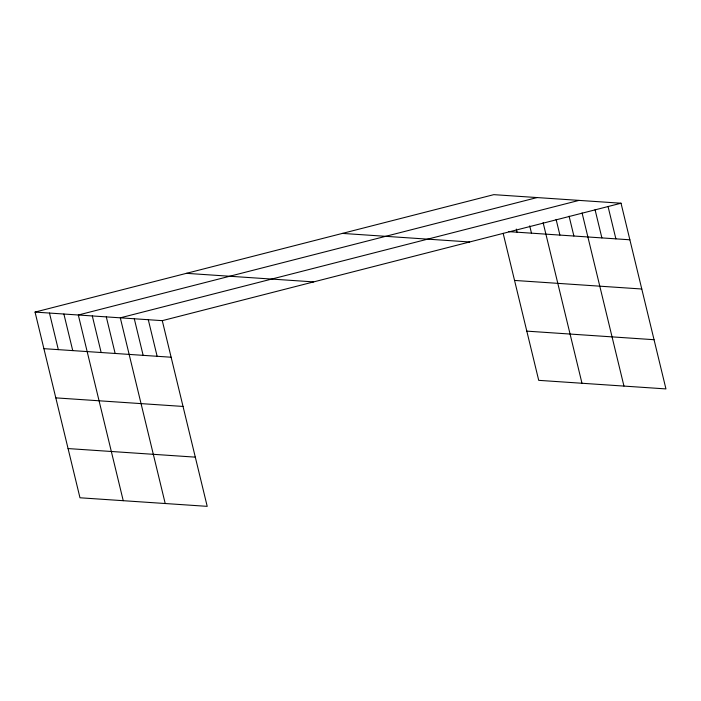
<?xml version="1.0" encoding="UTF-8"?>
<svg xmlns="http://www.w3.org/2000/svg" width="701" height="701" viewBox="0 0 701 701"><rect width="100%" height="100%" fill="white"/><g stroke="black" fill="none" stroke-linecap="round" stroke-linejoin="round"><path stroke-width="1.05" d="M35.05 312.085L162.281 320.655L207.207 506.35L79.975 497.78L35.05 312.085L493.793 194.65L621.025 203.22L665.95 388.915L538.718 380.345L503.152 233.328M537.054 197.568L78.31 315.003L123.236 500.689M579.044 200.39L120.3 317.825L165.217 503.52M162.281 320.655L621.025 203.22M508.821 231.645L629.875 239.795M342.403 233.407L469.644 241.976M514.543 280.435L641.783 289.005M186.431 273.337L313.671 281.898M526.81 331.135L654.042 339.705M43.9 348.669L171.132 357.23M55.8 397.87L183.04 406.44M68.067 448.57L195.299 457.14M608.039 206.462L615.881 238.857M595.061 209.695L601.887 237.911M582.075 212.938L623.96 386.085M569.089 216.171L573.891 236.027M556.103 219.413L559.897 235.089M543.117 222.646L581.979 383.254M529.711 225.853L531.481 233.17M516.304 229.069L517.058 232.197M148.288 319.717L157.138 356.292M134.294 318.771L143.144 355.346M106.298 316.887L115.148 353.462M92.304 315.941L101.154 352.524M63.887 314.03L72.738 350.605M49.473 313.058L58.314 349.633"/></g></svg>
